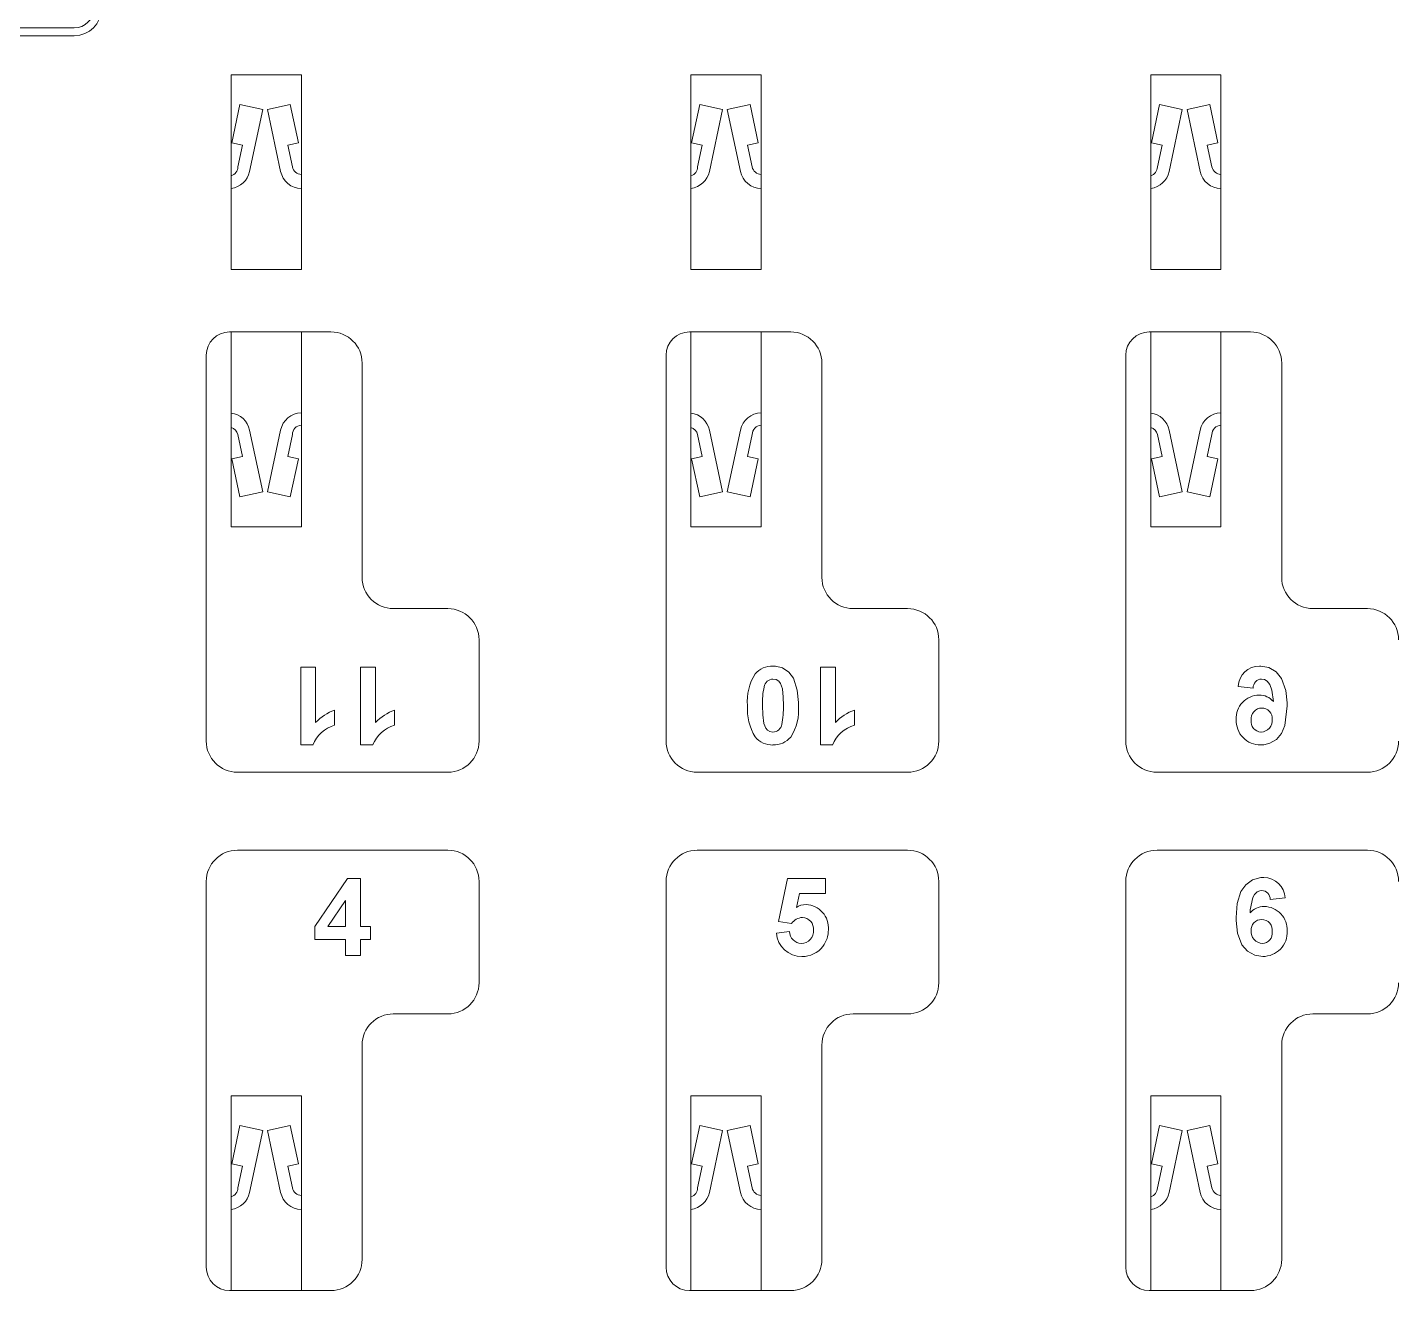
# Model space of a CAD drawing. Header units: inches. Extents: x 0.3 to 10.6, y 0.4 to 8.2.
# Drawn here: x 5.937 to 7.11, y 4.704 to 5.784 of the extents above; entities that cross this region are included whole.
import ezdxf

# ---------------------------------------------------------------- set-up
doc = ezdxf.new("R2010")
doc.units = ezdxf.units.IN
doc.header["$MEASUREMENT"] = 0

msp = doc.modelspace()

# ---------------------------------------------------------------- linework, layer by layer
at = {"color": 7, "linetype": 'Continuous', "lineweight": 15}
for p, q in [((3.84546, 5.78353), (5.97746, 5.78353)), ((5.97746, 5.77686), (3.8488, 5.77686)), ((6.1118, 5.57686), (6.1118, 5.74353)), ((6.1118, 5.74353), (6.1718, 5.74353)), ((6.1718, 5.74353), (6.1718, 5.57686)), ((6.50513, 5.57686), (6.50513, 5.74353)), ((6.50513, 5.74353), (6.56513, 5.74353)), ((6.56513, 5.74353), (6.56513, 5.57686)), ((6.89846, 5.74353), (6.95846, 5.74353)), ((6.89846, 5.57686), (6.89846, 5.74353)), ((6.95846, 5.74353), (6.95846, 5.57686)), ((6.11923, 5.71794), (6.1123, 5.68533)), ((6.13879, 5.71378), (6.11923, 5.71794)), ((6.12753, 5.66082), (6.13879, 5.71378)), ((6.16237, 5.71794), (6.14281, 5.71378)), ((6.14281, 5.71378), (6.15406, 5.66082)), ((6.1693, 5.68533), (6.16237, 5.71794)), ((6.51256, 5.71794), (6.50563, 5.68533)), ((6.53212, 5.71378), (6.51256, 5.71794)), ((6.52086, 5.66082), (6.53212, 5.71378)), ((6.5557, 5.71794), (6.53614, 5.71378)), ((6.53614, 5.71378), (6.5474, 5.66082)), ((6.56263, 5.68533), (6.5557, 5.71794)), ((6.90589, 5.71794), (6.89896, 5.68533)), ((6.92546, 5.71378), (6.90589, 5.71794)), ((6.9142, 5.66082), (6.92546, 5.71378)), ((6.94904, 5.71794), (6.92947, 5.71378)), ((6.92947, 5.71378), (6.94073, 5.66082)), ((6.95597, 5.68533), (6.94904, 5.71794)), ((6.1123, 5.68533), (6.12142, 5.68339)), ((6.12142, 5.68339), (6.11745, 5.66468)), ((6.16017, 5.68339), (6.1693, 5.68533)), ((6.16415, 5.66468), (6.16017, 5.68339)), ((6.50563, 5.68533), (6.51476, 5.68339)), ((6.51476, 5.68339), (6.51078, 5.66468)), ((6.5535, 5.68339), (6.56263, 5.68533)), ((6.55748, 5.66468), (6.5535, 5.68339)), ((6.89896, 5.68533), (6.90809, 5.68339)), ((6.90809, 5.68339), (6.90411, 5.66468)), ((6.94684, 5.68339), (6.95597, 5.68533)), ((6.95081, 5.66468), (6.94684, 5.68339)), ((6.1718, 5.57686), (6.1118, 5.57686)), ((6.56513, 5.57686), (6.50513, 5.57686)), ((6.95846, 5.57686), (6.89846, 5.57686)), ((6.11046, 5.52353), (6.1118, 5.52353)), ((6.1118, 5.35686), (6.1118, 5.52353)), ((6.1118, 5.52353), (6.1718, 5.52353)), ((6.1718, 5.52353), (6.19713, 5.52353)), ((6.1718, 5.52353), (6.1718, 5.35686)), ((6.5038, 5.52353), (6.50513, 5.52353)), ((6.50513, 5.35686), (6.50513, 5.52353)), ((6.50513, 5.52353), (6.56513, 5.52353)), ((6.56513, 5.52353), (6.59046, 5.52353)), ((6.56513, 5.52353), (6.56513, 5.35686)), ((6.89713, 5.52353), (6.89846, 5.52353)), ((6.89846, 5.35686), (6.89846, 5.52353)), ((6.89846, 5.52353), (6.95846, 5.52353)), ((6.95846, 5.52353), (6.95846, 5.35686)), ((6.95846, 5.52353), (6.9838, 5.52353)), ((6.09046, 5.17353), (6.09046, 5.50353)), ((6.4838, 5.17353), (6.4838, 5.50353)), ((6.87713, 5.17353), (6.87713, 5.50353)), ((6.2238, 5.49686), (6.2238, 5.31353)), ((6.61713, 5.49686), (6.61713, 5.31353)), ((7.01046, 5.49686), (7.01046, 5.31353)), ((6.11745, 5.43571), (6.12142, 5.417)), ((6.13879, 5.38661), (6.12753, 5.43958)), ((6.15406, 5.43958), (6.14281, 5.38661)), ((6.16017, 5.417), (6.16415, 5.43571)), ((6.51078, 5.43571), (6.51476, 5.417)), ((6.53212, 5.38661), (6.52086, 5.43958)), ((6.5474, 5.43958), (6.53614, 5.38661)), ((6.5535, 5.417), (6.55748, 5.43571)), ((6.90411, 5.43571), (6.90809, 5.417)), ((6.92546, 5.38661), (6.9142, 5.43958)), ((6.94073, 5.43958), (6.92947, 5.38661)), ((6.94684, 5.417), (6.95081, 5.43571)), ((6.12142, 5.417), (6.1123, 5.41506)), ((6.1123, 5.41506), (6.11923, 5.38246)), ((6.1693, 5.41506), (6.16017, 5.417)), ((6.16237, 5.38246), (6.1693, 5.41506)), ((6.51476, 5.417), (6.50563, 5.41506)), ((6.50563, 5.41506), (6.51256, 5.38246)), ((6.56263, 5.41506), (6.5535, 5.417)), ((6.5557, 5.38246), (6.56263, 5.41506)), ((6.90809, 5.417), (6.89896, 5.41506)), ((6.89896, 5.41506), (6.90589, 5.38246)), ((6.95597, 5.41506), (6.94684, 5.417)), ((6.94904, 5.38246), (6.95597, 5.41506)), ((6.11923, 5.38246), (6.13879, 5.38661)), ((6.14281, 5.38661), (6.16237, 5.38246)), ((6.51256, 5.38246), (6.53212, 5.38661)), ((6.53614, 5.38661), (6.5557, 5.38246)), ((6.90589, 5.38246), (6.92546, 5.38661)), ((6.92947, 5.38661), (6.94904, 5.38246)), ((6.1718, 5.35686), (6.1118, 5.35686)), ((6.56513, 5.35686), (6.50513, 5.35686)), ((6.95846, 5.35686), (6.89846, 5.35686)), ((6.25046, 5.28686), (6.29713, 5.28686)), ((6.6438, 5.28686), (6.69046, 5.28686)), ((7.03713, 5.28686), (7.0838, 5.28686)), ((6.3238, 5.2602), (6.3238, 5.17353)), ((6.71713, 5.2602), (6.71713, 5.17353)), ((6.18405, 5.23686), (6.17123, 5.23686)), ((6.17123, 5.23686), (6.17123, 5.1702)), ((6.18405, 5.1894), (6.18405, 5.23686)), ((6.22252, 5.23686), (6.22252, 5.1702)), ((6.23534, 5.23686), (6.22252, 5.23686)), ((6.23534, 5.1894), (6.23534, 5.23686)), ((6.62867, 5.23686), (6.61585, 5.23686)), ((6.61585, 5.23686), (6.61585, 5.1702)), ((6.62867, 5.1894), (6.62867, 5.23686)), ((6.97328, 5.22033), (6.9861, 5.21892)), ((6.20029, 5.18729), (6.20029, 5.20011)), ((6.25157, 5.18729), (6.25157, 5.20011)), ((6.64491, 5.18729), (6.64491, 5.20011)), ((6.17123, 5.1702), (6.18152, 5.1702)), ((6.22252, 5.1702), (6.2328, 5.1702)), ((6.61585, 5.1702), (6.62613, 5.1702)), ((6.29713, 5.14686), (6.11713, 5.14686)), ((6.69046, 5.14686), (6.51046, 5.14686)), ((7.0838, 5.14686), (6.9038, 5.14686)), ((6.11713, 5.0802), (6.29713, 5.0802)), ((6.51046, 5.0802), (6.69046, 5.0802)), ((6.9038, 5.0802), (7.0838, 5.0802)), ((6.21139, 5.05601), (6.1832, 5.01494)), ((6.22252, 5.05601), (6.21139, 5.05601)), ((6.22252, 5.01498), (6.22252, 5.05601)), ((6.58764, 5.05601), (6.57995, 5.01912)), ((6.62012, 5.05601), (6.58764, 5.05601)), ((6.62012, 5.04319), (6.62012, 5.05601)), ((6.09046, 4.72353), (6.09046, 5.05353)), ((6.3238, 5.05353), (6.3238, 4.96686)), ((6.4838, 4.72353), (6.4838, 5.05353)), ((6.71713, 5.05353), (6.71713, 4.96686)), ((6.87713, 4.72353), (6.87713, 5.05353)), ((6.19444, 5.01498), (6.20969, 5.03718)), ((6.20969, 5.03718), (6.20969, 5.01498)), ((6.59531, 5.03129), (6.59793, 5.04319)), ((6.59793, 5.04319), (6.62012, 5.04319)), ((7.00063, 5.03806), (7.01346, 5.03946)), ((6.1832, 5.01494), (6.1832, 5.00387)), ((6.20969, 5.01498), (6.19444, 5.01498)), ((6.23106, 5.01498), (6.22252, 5.01498)), ((6.23106, 5.00387), (6.23106, 5.01498)), ((6.58935, 5.01071), (6.57824, 5.00927)), ((6.57995, 5.01912), (6.59114, 5.01755)), ((6.1832, 5.00387), (6.20969, 5.00387)), ((6.20969, 5.00387), (6.20969, 4.9902)), ((6.22252, 5.00387), (6.23106, 5.00387)), ((6.22252, 4.9902), (6.22252, 5.00387)), ((6.20969, 4.9902), (6.22252, 4.9902)), ((6.29713, 4.9402), (6.25046, 4.9402)), ((6.69046, 4.9402), (6.6438, 4.9402)), ((7.0838, 4.9402), (7.03713, 4.9402)), ((6.2238, 4.91353), (6.2238, 4.7302)), ((6.61713, 4.91353), (6.61713, 4.7302)), ((7.01046, 4.91353), (7.01046, 4.7302)), ((6.1118, 4.8702), (6.1718, 4.8702)), ((6.1118, 4.70353), (6.1118, 4.8702)), ((6.1718, 4.8702), (6.1718, 4.70353)), ((6.50513, 4.8702), (6.56513, 4.8702)), ((6.50513, 4.70353), (6.50513, 4.8702)), ((6.56513, 4.8702), (6.56513, 4.70353)), ((6.89846, 4.70353), (6.89846, 4.8702)), ((6.89846, 4.8702), (6.95846, 4.8702)), ((6.95846, 4.8702), (6.95846, 4.70353)), ((6.11923, 4.8446), (6.1123, 4.812)), ((6.13879, 4.84045), (6.11923, 4.8446)), ((6.16237, 4.8446), (6.14281, 4.84045)), ((6.1693, 4.812), (6.16237, 4.8446)), ((6.51256, 4.8446), (6.50563, 4.812)), ((6.53212, 4.84045), (6.51256, 4.8446)), ((6.5557, 4.8446), (6.53614, 4.84045)), ((6.56263, 4.812), (6.5557, 4.8446)), ((6.90589, 4.8446), (6.89896, 4.812)), ((6.92546, 4.84045), (6.90589, 4.8446)), ((6.94904, 4.8446), (6.92947, 4.84045)), ((6.95597, 4.812), (6.94904, 4.8446)), ((6.12753, 4.78749), (6.13879, 4.84045)), ((6.14281, 4.84045), (6.15406, 4.78749)), ((6.52086, 4.78749), (6.53212, 4.84045)), ((6.53614, 4.84045), (6.5474, 4.78749)), ((6.9142, 4.78749), (6.92546, 4.84045)), ((6.92947, 4.84045), (6.94073, 4.78749)), ((6.1123, 4.812), (6.12142, 4.81006)), ((6.12142, 4.81006), (6.11745, 4.79135)), ((6.16017, 4.81006), (6.1693, 4.812)), ((6.16415, 4.79135), (6.16017, 4.81006)), ((6.50563, 4.812), (6.51476, 4.81006)), ((6.51476, 4.81006), (6.51078, 4.79135)), ((6.5535, 4.81006), (6.56263, 4.812)), ((6.55748, 4.79135), (6.5535, 4.81006)), ((6.89896, 4.812), (6.90809, 4.81006)), ((6.90809, 4.81006), (6.90411, 4.79135)), ((6.94684, 4.81006), (6.95597, 4.812)), ((6.95081, 4.79135), (6.94684, 4.81006)), ((6.1118, 4.70353), (6.11046, 4.70353)), ((6.1718, 4.70353), (6.1118, 4.70353)), ((6.19713, 4.70353), (6.1718, 4.70353)), ((6.50513, 4.70353), (6.5038, 4.70353)), ((6.56513, 4.70353), (6.50513, 4.70353)), ((6.59046, 4.70353), (6.56513, 4.70353)), ((6.89846, 4.70353), (6.89713, 4.70353)), ((6.95846, 4.70353), (6.89846, 4.70353)), ((6.9838, 4.70353), (6.95846, 4.70353))]:
    msp.add_line(p, q, dxfattribs=at)
at = {"color": 7, "linetype": 'Continuous', "lineweight": 15, "flags": 128}
for points in [[(6.59705, 5.20385), (6.59701, 5.20652), (6.59609, 5.21717), (6.59291, 5.22745), (6.58892, 5.23258), (6.58348, 5.23614), (6.57738, 5.23762), (6.57525, 5.23772)], [(7.01516, 5.20356), (7.01512, 5.20622), (7.01403, 5.21687), (7.01044, 5.22703), (7.0057, 5.23268), (6.99933, 5.23642), (6.99271, 5.23768), (6.99151, 5.23772)], [(6.57525, 5.22661), (6.5779, 5.22616), (6.58022, 5.22476), (6.58159, 5.22291), (6.58329, 5.21817), (6.58407, 5.21114), (6.58422, 5.20398)], [(6.99333, 5.22661), (6.99589, 5.22614), (6.99812, 5.22479), (7.00039, 5.22202), (7.00209, 5.21719), (7.00336, 5.20739)], [(6.57525, 5.18131), (6.5726, 5.18177), (6.57068, 5.18282), (6.56924, 5.18449), (6.56753, 5.1885), (6.56648, 5.19613), (6.56628, 5.20398)], [(6.9925, 5.1702), (6.99517, 5.17034), (7.00039, 5.17165), (7.00595, 5.17504), (7.01029, 5.18006), (7.01321, 5.18689), (7.01516, 5.20356)], [(6.99516, 5.05686), (6.9925, 5.05673), (6.98548, 5.05477), (6.97976, 5.05066), (6.97562, 5.04494), (6.97244, 5.0345), (6.97157, 5.02264)], [(6.98342, 5.0265), (6.98362, 5.02915), (6.98565, 5.03969), (6.98716, 5.04238), (6.98941, 5.04451), (6.99165, 5.04552), (6.99352, 5.04575)], [(6.97157, 5.02264), (6.97161, 5.01997), (6.97273, 5.00933), (6.97646, 4.99919), (6.98115, 4.99387), (6.98737, 4.99041), (6.9942, 4.98934)]]:
    msp.add_lwpolyline(points, dxfattribs=at)
at = {"color": 7, "linetype": 'Continuous', "lineweight": 15}
for centre, radius, start, end in [((5.97746, 5.8002), 0.02333, 270, 0), ((5.97746, 5.8002), 0.01667, 270, 0), ((6.10946, 5.66468), 0.00799, 287.03872, 0), ((6.10937, 5.66468), 0.01857, 277.51899, 348), ((6.17223, 5.66468), 0.01857, 192, 268.67324), ((6.17214, 5.66638), 0.00817, 192, 267.60308), ((6.50279, 5.66468), 0.00799, 287.03872, 0), ((6.5027, 5.66468), 0.01857, 277.51899, 348), ((6.56556, 5.66468), 0.01857, 192, 268.67324), ((6.56547, 5.66638), 0.00817, 192, 267.60308), ((6.89612, 5.66468), 0.00799, 287.03872, 0), ((6.89603, 5.66468), 0.01857, 277.51899, 348), ((6.95889, 5.66468), 0.01857, 192, 268.67324), ((6.95881, 5.66638), 0.00817, 192, 267.60308), ((6.11046, 5.50353), 0.02, 90, 180), ((6.19713, 5.49686), 0.02667, 0, 90), ((6.5038, 5.50353), 0.02, 90, 180), ((6.59046, 5.49686), 0.02667, 0, 90), ((6.89713, 5.50353), 0.02, 90, 180), ((6.9838, 5.49686), 0.02667, 0, 90), ((6.10937, 5.43571), 0.01857, 12, 82.48101), ((6.17223, 5.43571), 0.01857, 91.32676, 168), ((6.17214, 5.43571), 0.00799, 92.4505, 180), ((6.5027, 5.43571), 0.01857, 12, 82.48101), ((6.56556, 5.43571), 0.01857, 91.32676, 168), ((6.56547, 5.43571), 0.00799, 92.4505, 180), ((6.89603, 5.43571), 0.01857, 12, 82.48101), ((6.95889, 5.43571), 0.01857, 91.32676, 168), ((6.95881, 5.43571), 0.00799, 92.4505, 180), ((6.10946, 5.43402), 0.00817, 12, 73.34461), ((6.50279, 5.43402), 0.00817, 12, 73.34461), ((6.89612, 5.43402), 0.00817, 12, 73.34461), ((6.25046, 5.31353), 0.02667, 180, 270), ((6.6438, 5.31353), 0.02667, 180, 270), ((7.03713, 5.31353), 0.02667, 180, 270), ((6.29713, 5.2602), 0.02667, 0, 90), ((6.69046, 5.2602), 0.02667, 0, 90), ((7.0838, 5.2602), 0.02667, 0, 90), ((6.57452, 5.21891), 0.01883, 87.78877, 140.23905), ((6.99126, 5.21973), 0.01799, 89.19798, 178.09557), ((6.59598, 5.20787), 0.0427, 147.28484, 185.21757), ((6.63569, 5.20592), 0.06944, 168.24686, 181.59599), ((6.57544, 5.21876), 0.00785, 91.40486, 170.46271), ((6.99344, 5.21926), 0.00734, 90.87094, 182.71835), ((6.99149, 5.19299), 0.01995, 91.00989, 183.13472), ((6.9913, 5.19705), 0.01589, 40.6229, 90.58354), ((6.2151, 5.15999), 0.04277, 110.26109, 136.55175), ((6.26639, 5.15999), 0.04277, 110.26131, 136.55169), ((6.60112, 5.2013), 0.04774, 176.77911, 210.53014), ((6.51421, 5.20206), 0.07004, 348.29932, 1.577), ((6.55474, 5.19998), 0.04248, 327.19666, 5.22692), ((6.65972, 5.15999), 0.04277, 110.26126, 136.55159), ((6.99342, 5.1927), 0.00912, 89.69828, 188.58443), ((6.99353, 5.19297), 0.00885, 355.12014, 90.41155), ((6.20955, 5.15826), 0.03047, 107.68792, 156.94055), ((6.26083, 5.15826), 0.03047, 107.68816, 156.94039), ((6.57507, 5.18914), 0.00783, 271.30102, 350.56617), ((6.65417, 5.15826), 0.03047, 107.68808, 156.94032), ((6.99233, 5.19098), 0.02078, 177.4564, 270.46141), ((6.99302, 5.19003), 0.00872, 171.35088, 268.36518), ((6.99247, 5.19123), 0.00992, 271.71595, 5.74339), ((6.11713, 5.17353), 0.02667, 180, 270), ((6.29713, 5.17353), 0.02667, 270, 0), ((6.51046, 5.17353), 0.02667, 180, 270), ((6.57448, 5.18888), 0.0187, 219.25941, 272.36016), ((6.57598, 5.189), 0.01881, 267.77022, 320.25746), ((6.69046, 5.17353), 0.02667, 270, 0), ((6.9038, 5.17353), 0.02667, 180, 270), ((7.0838, 5.17353), 0.02667, 270, 0), ((6.11713, 5.05353), 0.02667, 90, 180), ((6.29713, 5.05353), 0.02667, 0, 90), ((6.51046, 5.05353), 0.02667, 90, 180), ((6.69046, 5.05353), 0.02667, 0, 90), ((6.9038, 5.05353), 0.02667, 90, 180), ((7.0838, 5.05353), 0.02667, 0, 90), ((6.99493, 5.03831), 0.01856, 3.57406, 89.29728), ((6.99315, 5.03827), 0.00749, 358.36296, 87.1962), ((6.60373, 5.01835), 0.01544, 90.71735, 123.05607), ((6.60257, 5.01364), 0.02017, 355.84187, 87.25792), ((6.60113, 5.01043), 0.01226, 93.04206, 144.52321), ((6.60019, 5.01295), 0.00973, 353.82, 88.29987), ((6.99543, 5.01637), 0.01571, 89.87117, 139.85606), ((6.99326, 5.01208), 0.00889, 89.70026, 184.51761), ((6.99333, 5.01184), 0.00913, 351.1217, 90.1412), ((6.99508, 5.01198), 0.0201, 357.44966, 88.90349), ((6.59978, 5.01095), 0.02161, 184.46184, 270.73999), ((6.60005, 5.01115), 0.01071, 182.3477, 267.20293), ((6.59948, 5.01088), 0.01043, 270.24653, 5.58018), ((6.59944, 5.01197), 0.02325, 322.81025, 0.51321), ((6.99427, 5.01037), 0.00992, 174.17685, 268.13525), ((6.99373, 5.00916), 0.00871, 271.42213, 8.38021), ((6.9945, 5.01004), 0.0207, 269.17637, 2.90171), ((6.60073, 5.01092), 0.02159, 268.23844, 322.96006), ((6.29713, 4.96686), 0.02667, 270, 0), ((6.69046, 4.96686), 0.02667, 270, 0), ((7.0838, 4.96686), 0.02667, 270, 0), ((6.25046, 4.91353), 0.02667, 90, 180), ((6.6438, 4.91353), 0.02667, 90, 180), ((7.03713, 4.91353), 0.02667, 90, 180), ((6.10946, 4.79135), 0.00799, 287.03872, 360), ((6.10937, 4.79135), 0.01857, 277.51899, 348), ((6.17223, 4.79135), 0.01857, 192, 268.67324), ((6.17214, 4.79305), 0.00817, 192, 267.60308), ((6.50279, 4.79135), 0.00799, 287.03872, 0), ((6.5027, 4.79135), 0.01857, 277.51899, 348), ((6.56556, 4.79135), 0.01857, 192, 268.67324), ((6.56547, 4.79305), 0.00817, 192, 267.60308), ((6.89612, 4.79135), 0.00799, 287.03872, 0), ((6.89603, 4.79135), 0.01857, 277.51899, 348), ((6.95889, 4.79135), 0.01857, 192, 268.67324), ((6.95881, 4.79305), 0.00817, 192, 267.60308), ((6.19713, 4.7302), 0.02667, 270, 0), ((6.59046, 4.7302), 0.02667, 270, 0), ((6.9838, 4.7302), 0.02667, 270, 0), ((6.11046, 4.72353), 0.02, 180, 270), ((6.5038, 4.72353), 0.02, 180, 270), ((6.89713, 4.72353), 0.02, 180, 270)]:
    msp.add_arc(centre, radius, start, end, dxfattribs=at)

doc.saveas('drawing.dxf')
